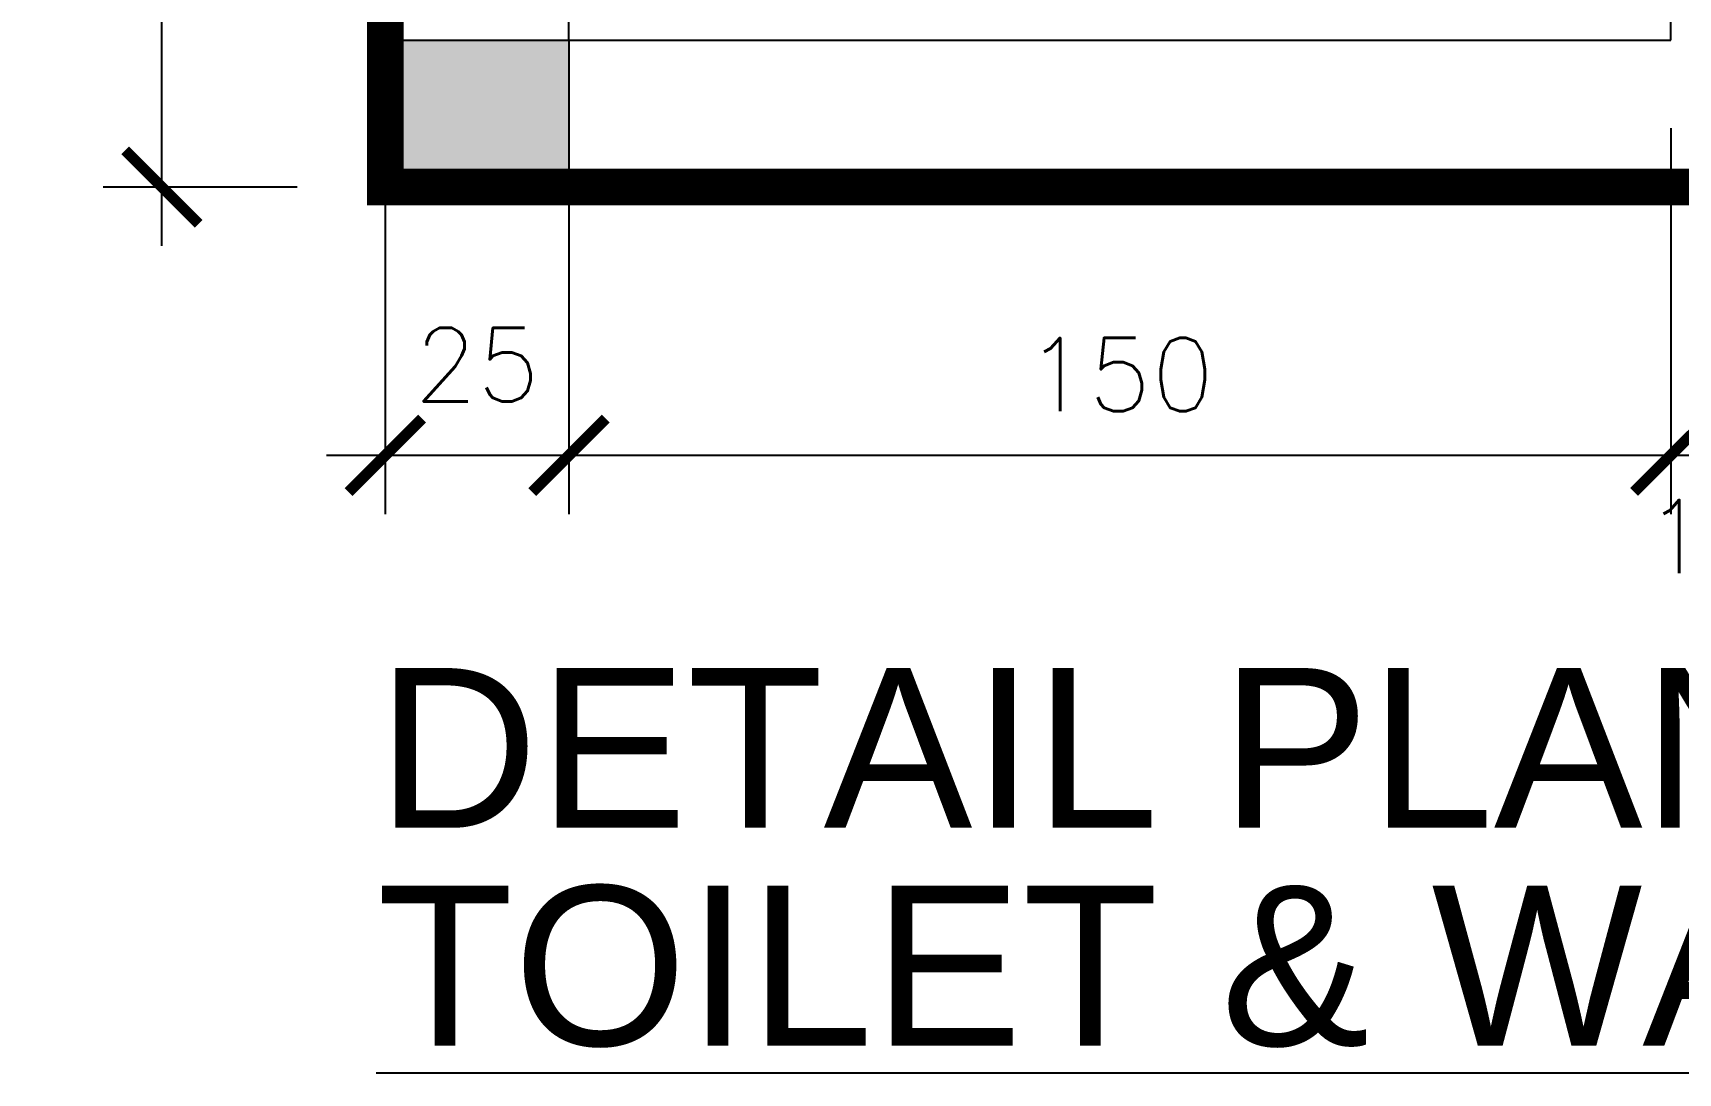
# Model space of a CAD drawing. Header units: centimetres. Extents: x -1797 to 2001, y -8788 to 1856.
# Drawn here: x -983.5 to -759.6, y 1320 to 1461.7 of the extents above; entities that cross this region are included whole.
import ezdxf
from ezdxf.xclip import XClip

# ---------------------------------------------------------------- set-up
doc = ezdxf.new("R2010")
doc.units = ezdxf.units.CM
doc.header["$LTSCALE"] = 100
doc.header["$MEASUREMENT"] = 0
doc.header["$XCLIPFRAME"] = 0
doc.header["$PDMODE"] = 35
doc.linetypes.add('HIDDEN', pattern=[0.375, 0.25, -0.125])
for name, color, linetype in [('A0-01 FLOOR PLANS$0$WALL-01', 7, 'Continuous'), ('A0-01 FLOOR PLANS$0$WINDOW', 1, 'Continuous'), ('DIM', 1, 'Continuous'), ('HIDDEN -03', 8, 'HIDDEN'), ('ID_Flooring_02', 127, 'Continuous'), ('TEXT', 3, 'Continuous'), ('WALL-03', 2, 'Continuous'), ('XREF GF COL$0$COLUMN', 6, 'Continuous'), ('XREF GF COL$0$COLUMN HATCH', 201, 'Continuous')]:
    doc.layers.add(name, color=color, linetype=linetype)
doc.styles.add('22', font='romans.shx')
doc.styles.add('ART', font='arial.ttf')
doc.dimstyles.new('100', dxfattribs={"dimtxt": 15, "dimasz": 10, "dimexe": 8, "dimexo": 12, "dimgap": 6, "dimtad": 1, "dimdec": 0, "dimzin": 0, "dimdsep": 46, "dimtxsty": '22', "dimblk": 'ARCHTICK', "dimcen": 30, "dimdle": 8, "dimclrd": 1, "dimclre": 1, "dimclrt": 2, "dimadec": 0, "dimazin": 0, "dimtfac": 1, "dimtdec": 0, "dimtmove": 2, "dimatfit": 3, "dimldrblk": 'OBLIQUE', "dimfxl": 100, "dimtolj": 1, "dimtzin": 0, "dimarcsym": 0})

# ---------------------------------------------------------------- blocks, each defined once
blk = doc.blocks.new('XREF GF COL')
at = {"layer": 'XREF GF COL$0$COLUMN HATCH'}
blk.add_hatch(color=256, dxfattribs=at).paths.add_polyline_path([(-12064.7, 1448), (-12089.7, 1448), (-12089.7, 1368), (-12064.7, 1368)])
at = {"layer": 'XREF GF COL$0$COLUMN'}
blk.add_lwpolyline([(-12089.7, 1448), (-12064.7, 1448), (-12064.7, 1368), (-12089.7, 1368)], close=True, dxfattribs=at)
blk = doc.blocks.new('A0-01 FLOOR PLANS')
at = {"layer": 'A0-01 FLOOR PLANS$0$WALL-01'}
for p, q in [((-1605, 1448), (-1605, 1517.14)), ((-1780, 1358), (-1780, 1503)), ((-1755, 1448), (-1755, 1503)), ((-1755, 1448), (-1605, 1448))]:
    blk.add_line(p, q, dxfattribs=at)
at = {"layer": 'A0-01 FLOOR PLANS$0$WINDOW'}
blk.add_blockref('XREF GF COL', (10309.7, 0), dxfattribs=at)
blk = doc.blocks.new('_ARCHTICK')
at = {"color": 0, "linetype": 'ByBlock', "const_width": 0.15}
blk.add_lwpolyline([(-0.5, -0.5), (0.5, 0.5)], dxfattribs=at)
blk = doc.blocks.new('*D37')
at = {"layer": 'Defpoints', "color": 0, "transparency": 16777216}
for p in [(-760.56, 1460.69), (-750.56, 1460.69), (-760.56, 1404.15)]:
    blk.add_point(p, dxfattribs=at)
at = {"layer": 'DIM', "color": 1, "lineweight": -2, "transparency": 16777216}
for p, q in [((-760.56, 1448.69), (-760.56, 1396.15)), ((-750.56, 1448.69), (-750.56, 1396.15)), ((-760.56, 1404.15), (-770.56, 1404.15)), ((-750.56, 1404.15), (-760.56, 1404.15)), ((-750.56, 1404.15), (-740.56, 1404.15))]:
    blk.add_line(p, q, dxfattribs=at)
at = {"layer": 'DIM', "color": 1, "lineweight": -2, "transparency": 16777216, "xscale": 10, "yscale": 10, "zscale": 10}
blk.add_blockref('_ARCHTICK', (-760.56, 1404.15), dxfattribs=at)
at = {"layer": 'DIM', "color": 1, "lineweight": -2, "transparency": 16777216, "xscale": 10, "yscale": 10, "zscale": 10, "rotation": 180}
blk.add_blockref('_ARCHTICK', (-750.56, 1404.15), dxfattribs=at)
at = {"layer": 'DIM', "color": 2, "transparency": 16777216, "insert": (-755.56, 1393.08), "char_height": 10, "attachment_point": 5, "style": '22'}
blk.add_mtext('\\A1;10', dxfattribs=at)
blk = doc.blocks.new('_OBLIQUE')
at = {"color": 0, "linetype": 'ByBlock'}
blk.add_line((-0.5, -0.5), (0.5, 0.5), dxfattribs=at)
blk = doc.blocks.new('*D38')
at = {"layer": 'Defpoints', "color": 0, "transparency": 16777216}
for p in [(-910.56, 1460.69), (-760.56, 1460.69), (-910.56, 1404.15)]:
    blk.add_point(p, dxfattribs=at)
at = {"layer": 'DIM', "color": 1, "lineweight": -2, "transparency": 16777216}
for p, q in [((-910.56, 1448.69), (-910.56, 1396.15)), ((-760.56, 1448.69), (-760.56, 1396.15)), ((-752.56, 1404.15), (-918.56, 1404.15))]:
    blk.add_line(p, q, dxfattribs=at)
at = {"layer": 'DIM', "color": 1, "lineweight": -2, "transparency": 16777216, "xscale": 10, "yscale": 10, "zscale": 10, "rotation": 180}
blk.add_blockref('_ARCHTICK', (-910.56, 1404.15), dxfattribs=at)
at = {"layer": 'DIM', "color": 1, "lineweight": -2, "transparency": 16777216, "xscale": 10, "yscale": 10, "zscale": 10}
blk.add_blockref('_ARCHTICK', (-760.56, 1404.15), dxfattribs=at)
at = {"layer": 'DIM', "color": 2, "transparency": 16777216, "insert": (-835.56, 1415.15), "char_height": 10, "attachment_point": 5, "style": '22'}
blk.add_mtext('\\A1;150', dxfattribs=at)
blk = doc.blocks.new('*D39')
at = {"layer": 'Defpoints', "color": 0, "transparency": 16777216}
for p in [(-935.56, 1460.69), (-910.56, 1460.69), (-935.56, 1404.15)]:
    blk.add_point(p, dxfattribs=at)
at = {"layer": 'DIM', "color": 1, "lineweight": -2, "transparency": 16777216}
for p, q in [((-935.56, 1448.69), (-935.56, 1396.15)), ((-910.56, 1448.69), (-910.56, 1396.15)), ((-902.56, 1404.15), (-943.56, 1404.15))]:
    blk.add_line(p, q, dxfattribs=at)
at = {"layer": 'DIM', "color": 1, "lineweight": -2, "transparency": 16777216, "xscale": 10, "yscale": 10, "zscale": 10, "rotation": 180}
blk.add_blockref('_ARCHTICK', (-935.56, 1404.15), dxfattribs=at)
at = {"layer": 'DIM', "color": 1, "lineweight": -2, "transparency": 16777216, "xscale": 10, "yscale": 10, "zscale": 10}
blk.add_blockref('_ARCHTICK', (-910.56, 1404.15), dxfattribs=at)
at = {"layer": 'DIM', "color": 2, "transparency": 16777216, "insert": (-923.06, 1416.5), "char_height": 10, "attachment_point": 5, "style": '22'}
blk.add_mtext('\\A1;25', dxfattribs=at)
blk = doc.blocks.new('*D40')
at = {"layer": 'Defpoints', "color": 0, "transparency": 16777216}
for p in [(-965.98, 1515.69), (-935.56, 1515.69), (-935.56, 1440.69)]:
    blk.add_point(p, dxfattribs=at)
at = {"layer": 'DIM', "color": 1, "lineweight": -2, "transparency": 16777216}
for p, q in [((-965.98, 1432.69), (-965.98, 1523.69)), ((-947.56, 1515.69), (-973.98, 1515.69)), ((-947.56, 1440.69), (-973.98, 1440.69))]:
    blk.add_line(p, q, dxfattribs=at)
at = {"layer": 'DIM', "color": 1, "lineweight": -2, "transparency": 16777216, "xscale": 10, "yscale": 10, "zscale": 10}
for p, rotation in [((-965.98, 1515.69), 90), ((-965.98, 1440.69), 270)]:
    blk.add_blockref('_ARCHTICK', p, dxfattribs=dict(at, rotation=rotation))
at = {"layer": 'DIM', "color": 2, "transparency": 16777216, "insert": (-976.98, 1478.19), "char_height": 10, "attachment_point": 5, "rotation": 90, "style": '22'}
blk.add_mtext('\\A1;75', dxfattribs=at)

msp = doc.modelspace()

# ---------------------------------------------------------------- linework, layer by layer
at = {"layer": 'HIDDEN -03', "color": 6, "linetype": 'HIDDEN', "const_width": 5}
msp.add_lwpolyline([(-540.56, 1660.69), (-935.56, 1660.69), (-935.56, 1440.69), (-540.56, 1440.69)], close=True, dxfattribs=at)
at = {"layer": 'WALL-03'}
msp.add_line((-700.7, 1320.01, 0), (-936.81, 1320.01, 0), dxfattribs=at)

# ---------------------------------------------------------------- block references
at = {"layer": 'ID_Flooring_02'}
ref = msp.add_blockref('A0-01 FLOOR PLANS', (844.44, 12.69), dxfattribs=at)
XClip(ref).set_block_clipping_path([(-1780, 1428), (-1385, 1648)])

# ---------------------------------------------------------------- texts
at = {"layer": 'TEXT', "style": 'ART'}
for s, p in [('DETAIL PLAN ', (-936.7, 1353.42, 0)), ('TOILET & WASH', (-936.7, 1323.76, 0))]:
    msp.add_text(s, height=21.7621, dxfattribs=at).set_placement(p)

# ---------------------------------------------------------------- dimensions: what is measured, and where the dimension line sits
at = {"layer": 'DIM'}
dim = msp.add_linear_dim(base=(-965.98, 1515.69), p1=(-935.56, 1440.69), p2=(-935.56, 1515.69), angle=90, dimstyle='100', override={"dimtxt": 10}, dxfattribs=at)
dim.commit()
dim.dimension.update_dxf_attribs({"geometry": '*D40', "text_midpoint": (-976.98, 1478.19)})
for base, p1, p2, picture, middle in [((-935.56, 1404.15), (-910.56, 1460.69), (-935.56, 1460.69), '*D39', (-923.06, 1416.5)), ((-760.56, 1404.15), (-750.56, 1460.69), (-760.56, 1460.69), '*D37', (-755.56, 1393.08))]:
    dim = msp.add_linear_dim(base=base, p1=p1, p2=p2, dimstyle='100', override={"dimtxt": 10}, dxfattribs=at)
    dim.commit()
    dim.dimension.update_dxf_attribs({"geometry": picture, "text_midpoint": middle, "dimtype": 160})
dim = msp.add_linear_dim(base=(-910.56, 1404.15), p1=(-760.56, 1460.69), p2=(-910.56, 1460.69), dimstyle='100', override={"dimtxt": 10}, dxfattribs=at)
dim.commit()
dim.dimension.update_dxf_attribs({"geometry": '*D38', "text_midpoint": (-835.56, 1415.15)})

doc.saveas('drawing.dxf')
